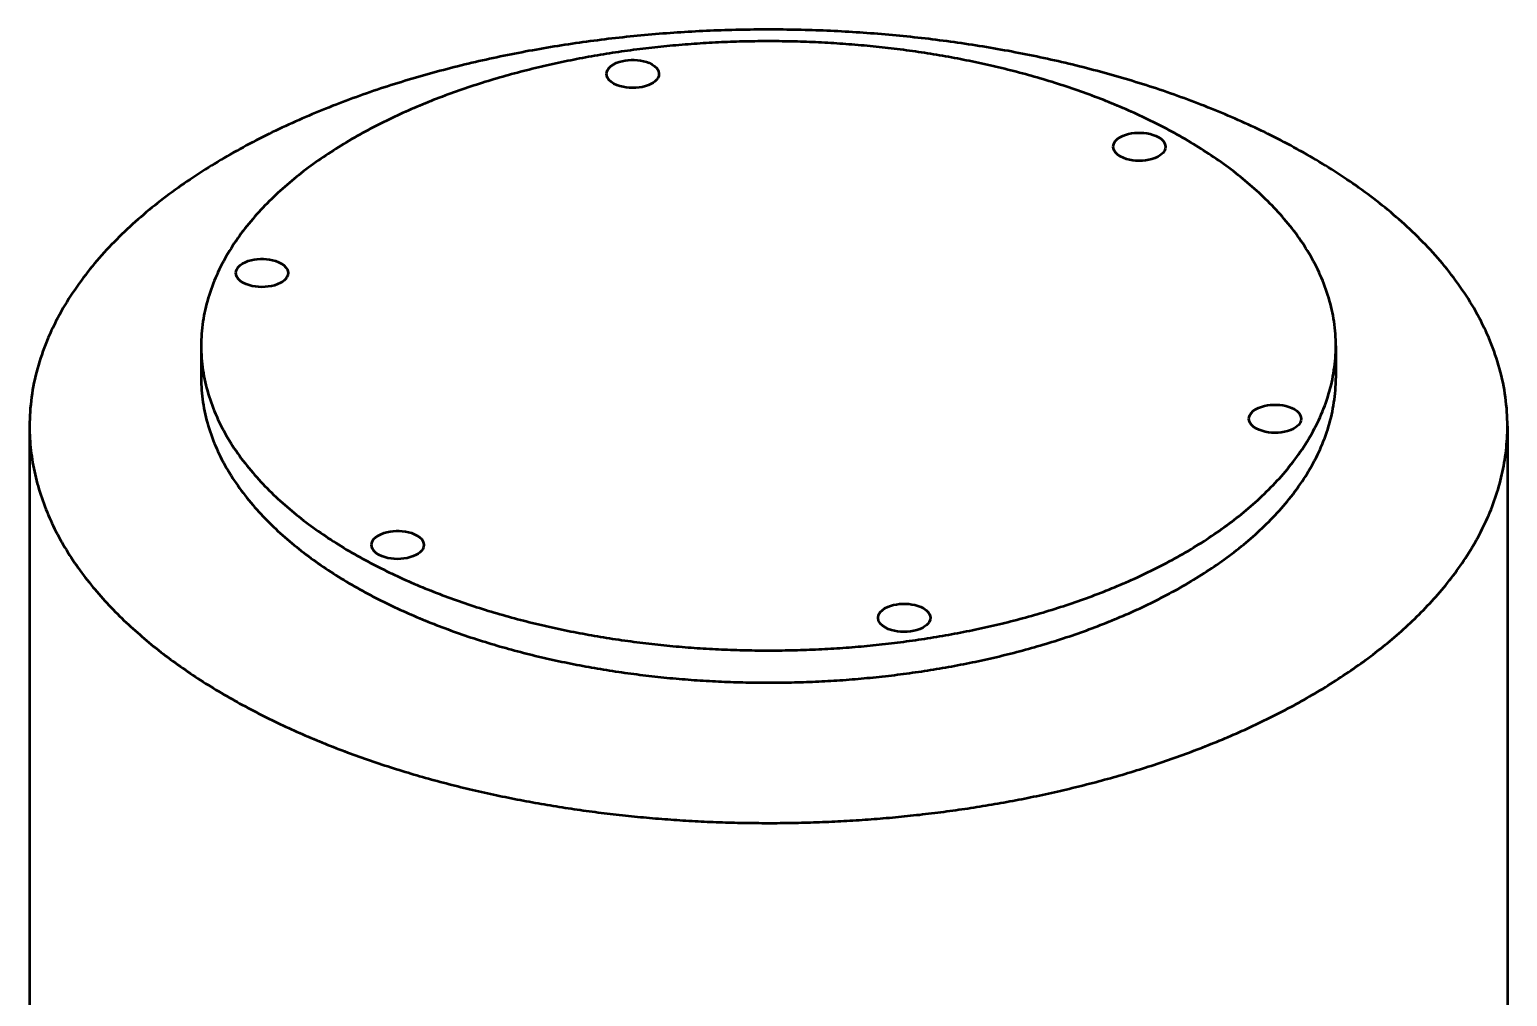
# Model space of a CAD drawing. Header units: millimetres. Extents: x 0 to 841, y 0 to 594.
# Drawn here: x 717.8 to 776.2, y 251.9 to 290.1 of the extents above; entities that cross this region are included whole.
import ezdxf

# ---------------------------------------------------------------- set-up
doc = ezdxf.new("R2010")
doc.units = ezdxf.units.MM
doc.layers.add('VIS', color=7, linetype='CONTINUOUS', lineweight=50)

msp = doc.modelspace()

# ---------------------------------------------------------------- linework, layer by layer
at = {"layer": 'VIS'}
for points in [[(776.192, 274.424), (776.191, 274.568), (776.187, 274.712), (776.181, 274.856), (776.173, 275), (776.162, 275.144), (776.148, 275.287), (776.132, 275.43), (776.114, 275.573), (776.093, 275.716), (776.07, 275.858), (776.044, 276), (776.017, 276.142), (775.986, 276.283), (775.954, 276.423), (775.919, 276.563), (775.882, 276.702), (775.843, 276.841), (775.802, 276.979), (775.758, 277.117), (775.713, 277.253), (775.665, 277.389), (775.615, 277.525), (775.564, 277.659), (775.51, 277.793), (775.454, 277.926), (775.397, 278.058), (775.337, 278.19), (775.276, 278.32), (775.213, 278.45), (775.148, 278.579), (775.081, 278.706), (775.013, 278.833), (774.943, 278.959), (774.872, 279.085), (774.799, 279.209), (774.724, 279.332), (774.648, 279.455), (774.57, 279.576), (774.491, 279.696), (774.41, 279.816), (774.328, 279.935), (774.245, 280.052), (774.16, 280.169), (774.074, 280.285), (773.987, 280.4), (773.899, 280.513), (773.809, 280.626), (773.718, 280.738), (773.626, 280.849), (773.533, 280.959), (773.439, 281.068), (773.344, 281.177), (773.247, 281.284), (773.15, 281.39), (773.052, 281.496), (772.952, 281.6), (772.852, 281.704), (772.751, 281.806), (772.649, 281.908), (772.546, 282.009), (772.442, 282.109), (772.337, 282.208), (772.232, 282.306), (772.125, 282.404), (772.018, 282.5), (771.91, 282.596), (771.801, 282.69), (771.692, 282.784), (771.582, 282.877), (771.471, 282.97), (771.36, 283.061), (771.247, 283.151), (771.134, 283.241), (771.021, 283.33), (770.907, 283.418), (770.792, 283.505), (770.677, 283.592), (770.561, 283.678), (770.444, 283.762), (770.327, 283.847), (770.21, 283.93), (770.091, 284.013), (769.973, 284.094), (769.854, 284.175), (769.734, 284.256), (769.614, 284.335), (769.493, 284.414), (769.372, 284.492), (769.25, 284.57), (769.128, 284.646), (769.006, 284.722), (768.883, 284.798), (768.759, 284.872), (768.635, 284.946), (768.511, 285.019), (768.386, 285.092), (768.261, 285.163), (768.136, 285.235), (768.01, 285.305), (767.884, 285.375), (767.758, 285.444), (767.631, 285.512), (767.503, 285.58), (767.376, 285.647), (767.248, 285.714), (767.12, 285.78), (766.991, 285.845), (766.862, 285.91), (766.733, 285.974), (766.604, 286.037), (766.474, 286.1), (766.344, 286.162), (766.213, 286.224), (766.083, 286.284), (765.952, 286.345), (765.821, 286.405), (765.689, 286.464), (765.558, 286.522), (765.426, 286.58), (765.293, 286.638), (765.161, 286.695), (765.028, 286.751), (764.895, 286.807), (764.762, 286.862), (764.628, 286.916), (764.495, 286.97), (764.361, 287.024), (764.227, 287.077), (764.093, 287.129), (763.958, 287.181), (763.823, 287.232), (763.688, 287.283), (763.553, 287.333), (763.418, 287.383), (763.282, 287.432), (763.147, 287.481), (763.011, 287.529), (762.875, 287.577), (762.738, 287.624), (762.602, 287.671), (762.465, 287.717), (762.329, 287.762), (762.192, 287.807), (762.055, 287.852), (761.917, 287.896), (761.78, 287.94), (761.642, 287.983), (761.505, 288.025), (761.367, 288.067), (761.229, 288.109), (761.091, 288.15), (760.952, 288.191), (760.814, 288.231), (760.675, 288.271), (760.537, 288.31), (760.398, 288.349), (760.259, 288.387), (760.12, 288.425), (759.98, 288.462), (759.841, 288.499), (759.701, 288.536), (759.562, 288.572), (759.422, 288.607), (759.282, 288.642), (759.142, 288.677), (759.002, 288.711), (758.862, 288.745), (758.722, 288.778), (758.581, 288.811), (758.441, 288.843), (758.3, 288.875), (758.16, 288.906), (758.019, 288.937), (757.878, 288.968), (757.737, 288.998), (757.596, 289.028), (757.455, 289.057), (757.314, 289.086), (757.172, 289.115), (757.031, 289.143), (756.889, 289.17), (756.748, 289.197), (756.606, 289.224), (756.464, 289.25), (756.322, 289.276), (756.181, 289.302), (756.039, 289.327), (755.897, 289.351), (755.754, 289.375), (755.612, 289.399), (755.47, 289.423), (755.328, 289.446), (755.185, 289.468), (755.043, 289.49), (754.9, 289.512), (754.758, 289.533), (754.615, 289.554), (754.472, 289.575), (754.33, 289.595), (754.187, 289.614), (754.044, 289.634), (753.901, 289.653), (753.758, 289.671), (753.615, 289.689), (753.472, 289.707), (753.329, 289.724), (753.186, 289.741), (753.042, 289.757), (752.899, 289.773), (752.756, 289.789), (752.612, 289.804), (752.469, 289.819), (752.326, 289.834), (752.182, 289.848), (752.039, 289.862), (751.895, 289.875), (751.751, 289.888), (751.608, 289.9), (751.464, 289.912), (751.32, 289.924), (751.177, 289.936), (751.033, 289.947), (750.889, 289.957), (750.745, 289.967), (750.602, 289.977), (750.458, 289.986), (750.314, 289.996), (750.17, 290.004), (750.026, 290.012), (749.882, 290.02), (749.738, 290.028), (749.594, 290.035), (749.45, 290.042), (749.306, 290.048), (749.162, 290.054), (749.018, 290.059), (748.874, 290.064), (748.73, 290.069), (748.586, 290.074), (748.442, 290.078), (748.297, 290.081), (748.153, 290.085), (748.009, 290.087), (747.865, 290.09), (747.721, 290.092), (747.577, 290.094), (747.432, 290.095), (747.288, 290.096), (747.144, 290.097), (747, 290.097), (746.856, 290.097), (746.712, 290.096), (746.567, 290.095), (746.423, 290.094), (746.279, 290.092), (746.135, 290.09), (745.991, 290.087), (745.847, 290.085), (745.703, 290.081), (745.558, 290.078), (745.414, 290.074), (745.27, 290.069), (745.126, 290.064), (744.982, 290.059), (744.838, 290.054), (744.694, 290.048), (744.55, 290.042), (744.406, 290.035), (744.262, 290.028), (744.118, 290.02), (743.974, 290.012), (743.83, 290.004), (743.686, 289.996), (743.542, 289.986), (743.398, 289.977), (743.255, 289.967), (743.111, 289.957), (742.967, 289.947), (742.823, 289.936), (742.68, 289.924), (742.536, 289.912), (742.392, 289.9), (742.249, 289.888), (742.105, 289.875), (741.961, 289.862), (741.818, 289.848), (741.674, 289.834), (741.531, 289.819), (741.388, 289.804), (741.244, 289.789), (741.101, 289.773), (740.958, 289.757), (740.814, 289.741), (740.671, 289.724), (740.528, 289.707), (740.385, 289.689), (740.242, 289.671), (740.099, 289.653), (739.956, 289.634), (739.813, 289.614), (739.67, 289.595), (739.528, 289.575), (739.385, 289.554), (739.242, 289.533), (739.1, 289.512), (738.957, 289.49), (738.815, 289.468), (738.672, 289.446), (738.53, 289.423), (738.388, 289.399), (738.246, 289.375), (738.103, 289.351), (737.961, 289.327), (737.819, 289.302), (737.678, 289.276), (737.536, 289.25), (737.394, 289.224), (737.252, 289.197), (737.111, 289.17), (736.969, 289.143), (736.828, 289.115), (736.686, 289.086), (736.545, 289.057), (736.404, 289.028), (736.263, 288.998), (736.122, 288.968), (735.981, 288.937), (735.84, 288.906), (735.7, 288.875), (735.559, 288.843), (735.419, 288.811), (735.278, 288.778), (735.138, 288.745), (734.998, 288.711), (734.858, 288.677), (734.718, 288.642), (734.578, 288.607), (734.438, 288.572), (734.299, 288.536), (734.159, 288.499), (734.02, 288.462), (733.88, 288.425), (733.741, 288.387), (733.602, 288.349), (733.463, 288.31), (733.325, 288.271), (733.186, 288.231), (733.048, 288.191), (732.909, 288.15), (732.771, 288.109), (732.633, 288.067), (732.495, 288.025), (732.358, 287.983), (732.22, 287.94), (732.083, 287.896), (731.945, 287.852), (731.808, 287.807), (731.671, 287.762), (731.535, 287.717), (731.398, 287.671), (731.261, 287.624), (731.125, 287.577), (730.989, 287.529), (730.853, 287.481), (730.718, 287.432), (730.582, 287.383), (730.447, 287.333), (730.312, 287.283), (730.177, 287.232), (730.042, 287.181), (729.907, 287.129), (729.773, 287.077), (729.639, 287.024), (729.505, 286.97), (729.371, 286.916), (729.238, 286.862), (729.105, 286.807), (728.972, 286.751), (728.839, 286.695), (728.707, 286.638), (728.574, 286.58), (728.442, 286.522), (728.311, 286.464), (728.179, 286.405), (728.048, 286.345), (727.917, 286.284), (727.787, 286.224), (727.656, 286.162), (727.526, 286.1), (727.396, 286.037), (727.267, 285.974), (727.138, 285.91), (727.009, 285.845), (726.88, 285.78), (726.752, 285.714), (726.624, 285.647), (726.497, 285.58), (726.369, 285.512), (726.242, 285.444), (726.116, 285.375), (725.99, 285.305), (725.864, 285.235), (725.739, 285.163), (725.614, 285.092), (725.489, 285.019), (725.365, 284.946), (725.241, 284.872), (725.117, 284.798), (724.994, 284.722), (724.872, 284.646), (724.75, 284.57), (724.628, 284.492), (724.507, 284.414), (724.386, 284.335), (724.266, 284.256), (724.146, 284.175), (724.027, 284.094), (723.909, 284.013), (723.79, 283.93), (723.673, 283.847), (723.556, 283.762), (723.439, 283.678), (723.323, 283.592), (723.208, 283.505), (723.093, 283.418), (722.979, 283.33), (722.866, 283.241), (722.753, 283.151), (722.64, 283.061), (722.529, 282.97), (722.418, 282.877), (722.308, 282.784), (722.199, 282.69), (722.09, 282.596), (721.982, 282.5), (721.875, 282.404), (721.768, 282.306), (721.663, 282.208), (721.558, 282.109), (721.454, 282.009), (721.351, 281.908), (721.249, 281.806), (721.148, 281.704), (721.048, 281.6), (720.948, 281.496), (720.85, 281.39), (720.753, 281.284), (720.656, 281.177), (720.561, 281.068), (720.467, 280.959), (720.374, 280.849), (720.282, 280.738), (720.191, 280.626), (720.101, 280.513), (720.013, 280.4), (719.926, 280.285), (719.84, 280.169), (719.755, 280.052), (719.672, 279.935), (719.59, 279.816), (719.509, 279.696), (719.43, 279.576), (719.352, 279.455), (719.276, 279.332), (719.201, 279.209), (719.128, 279.085), (719.057, 278.959), (718.987, 278.833), (718.919, 278.706), (718.852, 278.579), (718.787, 278.45), (718.724, 278.32), (718.663, 278.19), (718.603, 278.058), (718.546, 277.926), (718.49, 277.793), (718.436, 277.659), (718.385, 277.525), (718.335, 277.389), (718.287, 277.253), (718.242, 277.117), (718.198, 276.979), (718.157, 276.841), (718.118, 276.702), (718.081, 276.563), (718.046, 276.423), (718.014, 276.283), (717.983, 276.142), (717.956, 276), (717.93, 275.858), (717.907, 275.716), (717.886, 275.573), (717.868, 275.43), (717.852, 275.287), (717.838, 275.144), (717.827, 275), (717.819, 274.856), (717.813, 274.712), (717.809, 274.568), (717.808, 274.424)], [(769.412, 277.601), (769.411, 277.721), (769.408, 277.841), (769.402, 277.961), (769.394, 278.081), (769.384, 278.201), (769.372, 278.32), (769.358, 278.439), (769.341, 278.558), (769.323, 278.677), (769.302, 278.795), (769.279, 278.913), (769.254, 279.03), (769.227, 279.147), (769.197, 279.264), (769.166, 279.38), (769.133, 279.495), (769.098, 279.61), (769.061, 279.724), (769.022, 279.837), (768.981, 279.95), (768.938, 280.063), (768.894, 280.174), (768.848, 280.285), (768.8, 280.395), (768.75, 280.504), (768.699, 280.613), (768.646, 280.721), (768.592, 280.828), (768.536, 280.934), (768.478, 281.039), (768.419, 281.144), (768.359, 281.247), (768.297, 281.35), (768.234, 281.452), (768.169, 281.553), (768.103, 281.654), (768.036, 281.753), (767.967, 281.852), (767.898, 281.95), (767.827, 282.047), (767.755, 282.143), (767.682, 282.238), (767.607, 282.332), (767.532, 282.426), (767.456, 282.518), (767.378, 282.61), (767.3, 282.701), (767.221, 282.791), (767.14, 282.88), (767.059, 282.969), (766.977, 283.056), (766.894, 283.143), (766.81, 283.229), (766.726, 283.314), (766.64, 283.398), (766.554, 283.482), (766.467, 283.564), (766.379, 283.646), (766.29, 283.727), (766.201, 283.808), (766.111, 283.887), (766.021, 283.966), (765.929, 284.044), (765.837, 284.121), (765.745, 284.198), (765.652, 284.273), (765.558, 284.348), (765.464, 284.422), (765.369, 284.496), (765.273, 284.569), (765.177, 284.641), (765.081, 284.712), (764.983, 284.783), (764.886, 284.853), (764.788, 284.922), (764.689, 284.99), (764.59, 285.058), (764.491, 285.125), (764.391, 285.192), (764.29, 285.258), (764.189, 285.323), (764.088, 285.387), (763.987, 285.451), (763.885, 285.514), (763.782, 285.577), (763.679, 285.639), (763.576, 285.7), (763.472, 285.761), (763.369, 285.821), (763.264, 285.88), (763.16, 285.939), (763.055, 285.998), (762.949, 286.055), (762.844, 286.112), (762.738, 286.169), (762.632, 286.225), (762.525, 286.28), (762.418, 286.335), (762.311, 286.389), (762.204, 286.442), (762.096, 286.495), (761.988, 286.548), (761.88, 286.6), (761.771, 286.651), (761.662, 286.702), (761.553, 286.752), (761.444, 286.802), (761.335, 286.851), (761.225, 286.9), (761.115, 286.948), (761.005, 286.996), (760.894, 287.043), (760.784, 287.09), (760.673, 287.136), (760.562, 287.181), (760.451, 287.226), (760.339, 287.271), (760.228, 287.315), (760.116, 287.359), (760.004, 287.402), (759.891, 287.445), (759.779, 287.487), (759.667, 287.528), (759.554, 287.57), (759.441, 287.61), (759.328, 287.651), (759.214, 287.69), (759.101, 287.73), (758.987, 287.769), (758.874, 287.807), (758.76, 287.845), (758.646, 287.882), (758.532, 287.919), (758.417, 287.956), (758.303, 287.992), (758.188, 288.028), (758.073, 288.063), (757.959, 288.098), (757.843, 288.132), (757.728, 288.166), (757.613, 288.2), (757.498, 288.233), (757.382, 288.265), (757.267, 288.298), (757.151, 288.329), (757.035, 288.361), (756.919, 288.392), (756.803, 288.422), (756.687, 288.452), (756.57, 288.482), (756.454, 288.511), (756.337, 288.54), (756.221, 288.569), (756.104, 288.597), (755.987, 288.625), (755.87, 288.652), (755.753, 288.679), (755.636, 288.705), (755.519, 288.731), (755.402, 288.757), (755.284, 288.782), (755.167, 288.807), (755.049, 288.832), (754.932, 288.856), (754.814, 288.879), (754.696, 288.903), (754.579, 288.926), (754.461, 288.948), (754.343, 288.97), (754.225, 288.992), (754.106, 289.013), (753.988, 289.035), (753.87, 289.055), (753.752, 289.075), (753.633, 289.095), (753.515, 289.115), (753.396, 289.134), (753.278, 289.153), (753.159, 289.171), (753.04, 289.189), (752.922, 289.207), (752.803, 289.224), (752.684, 289.241), (752.565, 289.258), (752.446, 289.274), (752.327, 289.29), (752.208, 289.305), (752.089, 289.32), (751.97, 289.335), (751.851, 289.349), (751.731, 289.363), (751.612, 289.377), (751.493, 289.39), (751.374, 289.403), (751.254, 289.416), (751.135, 289.428), (751.015, 289.44), (750.896, 289.451), (750.776, 289.462), (750.657, 289.473), (750.537, 289.484), (750.417, 289.494), (750.298, 289.503), (750.178, 289.513), (750.058, 289.522), (749.939, 289.531), (749.819, 289.539), (749.699, 289.547), (749.579, 289.554), (749.46, 289.562), (749.34, 289.569), (749.22, 289.575), (749.1, 289.581), (748.98, 289.587), (748.86, 289.593), (748.74, 289.598), (748.62, 289.603), (748.5, 289.607), (748.38, 289.612), (748.26, 289.615), (748.14, 289.619), (748.02, 289.622), (747.9, 289.625), (747.78, 289.627), (747.66, 289.629), (747.54, 289.631), (747.42, 289.632), (747.3, 289.633), (747.18, 289.634), (747.06, 289.634), (746.94, 289.634), (746.82, 289.634), (746.7, 289.633), (746.58, 289.632), (746.46, 289.631), (746.34, 289.629), (746.22, 289.627), (746.1, 289.625), (745.98, 289.622), (745.86, 289.619), (745.74, 289.615), (745.62, 289.612), (745.5, 289.607), (745.38, 289.603), (745.26, 289.598), (745.14, 289.593), (745.02, 289.587), (744.9, 289.581), (744.78, 289.575), (744.66, 289.569), (744.54, 289.562), (744.421, 289.554), (744.301, 289.547), (744.181, 289.539), (744.061, 289.531), (743.942, 289.522), (743.822, 289.513), (743.702, 289.503), (743.583, 289.494), (743.463, 289.484), (743.343, 289.473), (743.224, 289.462), (743.104, 289.451), (742.985, 289.44), (742.865, 289.428), (742.746, 289.416), (742.626, 289.403), (742.507, 289.39), (742.388, 289.377), (742.269, 289.363), (742.149, 289.349), (742.03, 289.335), (741.911, 289.32), (741.792, 289.305), (741.673, 289.29), (741.554, 289.274), (741.435, 289.258), (741.316, 289.241), (741.197, 289.224), (741.078, 289.207), (740.96, 289.189), (740.841, 289.171), (740.722, 289.153), (740.604, 289.134), (740.485, 289.115), (740.367, 289.095), (740.248, 289.075), (740.13, 289.055), (740.012, 289.035), (739.894, 289.013), (739.775, 288.992), (739.657, 288.97), (739.539, 288.948), (739.421, 288.926), (739.304, 288.903), (739.186, 288.879), (739.068, 288.856), (738.951, 288.832), (738.833, 288.807), (738.716, 288.782), (738.598, 288.757), (738.481, 288.731), (738.364, 288.705), (738.247, 288.679), (738.13, 288.652), (738.013, 288.625), (737.896, 288.597), (737.779, 288.569), (737.663, 288.54), (737.546, 288.511), (737.43, 288.482), (737.313, 288.452), (737.197, 288.422), (737.081, 288.392), (736.965, 288.361), (736.849, 288.329), (736.733, 288.298), (736.618, 288.265), (736.502, 288.233), (736.387, 288.2), (736.272, 288.166), (736.157, 288.132), (736.041, 288.098), (735.927, 288.063), (735.812, 288.028), (735.697, 287.992), (735.583, 287.956), (735.468, 287.919), (735.354, 287.882), (735.24, 287.845), (735.126, 287.807), (735.013, 287.769), (734.899, 287.73), (734.786, 287.69), (734.672, 287.651), (734.559, 287.61), (734.446, 287.57), (734.333, 287.528), (734.221, 287.487), (734.109, 287.445), (733.996, 287.402), (733.884, 287.359), (733.772, 287.315), (733.661, 287.271), (733.549, 287.226), (733.438, 287.181), (733.327, 287.136), (733.216, 287.09), (733.106, 287.043), (732.995, 286.996), (732.885, 286.948), (732.775, 286.9), (732.665, 286.851), (732.556, 286.802), (732.447, 286.752), (732.338, 286.702), (732.229, 286.651), (732.12, 286.6), (732.012, 286.548), (731.904, 286.495), (731.796, 286.442), (731.689, 286.389), (731.582, 286.335), (731.475, 286.28), (731.368, 286.225), (731.262, 286.169), (731.156, 286.112), (731.051, 286.055), (730.945, 285.998), (730.84, 285.939), (730.736, 285.88), (730.631, 285.821), (730.528, 285.761), (730.424, 285.7), (730.321, 285.639), (730.218, 285.577), (730.115, 285.514), (730.013, 285.451), (729.912, 285.387), (729.811, 285.323), (729.71, 285.258), (729.609, 285.192), (729.509, 285.125), (729.41, 285.058), (729.311, 284.99), (729.212, 284.922), (729.114, 284.853), (729.017, 284.783), (728.919, 284.712), (728.823, 284.641), (728.727, 284.569), (728.631, 284.496), (728.536, 284.422), (728.442, 284.348), (728.348, 284.273), (728.255, 284.198), (728.163, 284.121), (728.071, 284.044), (727.979, 283.966), (727.889, 283.887), (727.799, 283.808), (727.71, 283.727), (727.621, 283.646), (727.533, 283.564), (727.446, 283.482), (727.36, 283.398), (727.274, 283.314), (727.19, 283.229), (727.106, 283.143), (727.023, 283.056), (726.941, 282.969), (726.86, 282.88), (726.779, 282.791), (726.7, 282.701), (726.622, 282.61), (726.544, 282.518), (726.468, 282.426), (726.393, 282.332), (726.318, 282.238), (726.245, 282.143), (726.173, 282.047), (726.102, 281.95), (726.033, 281.852), (725.964, 281.753), (725.897, 281.654), (725.831, 281.553), (725.766, 281.452), (725.703, 281.35), (725.641, 281.247), (725.581, 281.144), (725.522, 281.039), (725.464, 280.934), (725.408, 280.828), (725.354, 280.721), (725.301, 280.613), (725.25, 280.504), (725.2, 280.395), (725.152, 280.285), (725.106, 280.174), (725.062, 280.063), (725.019, 279.95), (724.978, 279.837), (724.939, 279.724), (724.902, 279.61), (724.867, 279.495), (724.834, 279.38), (724.803, 279.264), (724.773, 279.147), (724.746, 279.03), (724.721, 278.913), (724.698, 278.795), (724.677, 278.677), (724.659, 278.558), (724.642, 278.439), (724.628, 278.32), (724.616, 278.201), (724.606, 278.081), (724.598, 277.961), (724.592, 277.841), (724.589, 277.721), (724.588, 277.601)], [(740.602, 288.345), (740.626, 288.464), (740.689, 288.568), (740.775, 288.653), (740.876, 288.722), (740.984, 288.777), (741.098, 288.82), (741.215, 288.853), (741.335, 288.877), (741.456, 288.893), (741.577, 288.901), (741.699, 288.901), (741.82, 288.893), (741.941, 288.877), (742.061, 288.853), (742.178, 288.82), (742.292, 288.777), (742.4, 288.722), (742.501, 288.653), (742.587, 288.568), (742.65, 288.464), (742.674, 288.345)], [(742.37, 287.952), (742.255, 287.899), (742.135, 287.857), (742.011, 287.827), (741.886, 287.805), (741.759, 287.793), (741.632, 287.789), (741.505, 287.794), (741.378, 287.807), (741.253, 287.829), (741.13, 287.861), (741.01, 287.903), (740.895, 287.958), (740.788, 288.027), (740.696, 288.114), (740.628, 288.222), (740.602, 288.345)], [(742.674, 288.345), (742.661, 288.26), (742.627, 288.18), (742.576, 288.11), (742.514, 288.049), (742.445, 287.997), (742.37, 287.952)], [(760.613, 285.467), (760.637, 285.585), (760.7, 285.689), (760.787, 285.774), (760.887, 285.843), (760.996, 285.898), (761.11, 285.941), (761.227, 285.974), (761.346, 285.998), (761.467, 286.014), (761.588, 286.022), (761.71, 286.022), (761.832, 286.014), (761.952, 285.998), (762.072, 285.974), (762.189, 285.941), (762.303, 285.898), (762.412, 285.843), (762.512, 285.774), (762.599, 285.689), (762.661, 285.585), (762.685, 285.467)], [(762.382, 285.073), (762.266, 285.02), (762.146, 284.978), (762.022, 284.948), (761.897, 284.926), (761.77, 284.914), (761.643, 284.91), (761.516, 284.915), (761.389, 284.928), (761.264, 284.95), (761.141, 284.982), (761.021, 285.024), (760.906, 285.079), (760.8, 285.148), (760.707, 285.236), (760.639, 285.343), (760.613, 285.467)], [(762.685, 285.467), (762.673, 285.381), (762.638, 285.301), (762.588, 285.231), (762.526, 285.17), (762.456, 285.118), (762.382, 285.073)], [(725.953, 280.48), (725.977, 280.599), (726.039, 280.703), (726.126, 280.788), (726.226, 280.857), (726.335, 280.912), (726.449, 280.955), (726.566, 280.988), (726.686, 281.012), (726.806, 281.028), (726.928, 281.035), (727.05, 281.035), (727.171, 281.028), (727.292, 281.012), (727.411, 280.988), (727.528, 280.955), (727.642, 280.912), (727.751, 280.857), (727.851, 280.788), (727.938, 280.703), (728.001, 280.599), (728.025, 280.48)], [(727.721, 280.087), (727.606, 280.033), (727.485, 279.992), (727.362, 279.961), (727.236, 279.94), (727.11, 279.928), (726.983, 279.924), (726.855, 279.929), (726.729, 279.942), (726.604, 279.964), (726.48, 279.996), (726.36, 280.038), (726.246, 280.093), (726.139, 280.162), (726.046, 280.249), (725.979, 280.356), (725.953, 280.48)], [(728.025, 280.48), (728.012, 280.395), (727.978, 280.315), (727.927, 280.245), (727.865, 280.184), (727.796, 280.132), (727.721, 280.087)], [(724.588, 277.601), (724.589, 277.481), (724.592, 277.361), (724.598, 277.241), (724.606, 277.122), (724.616, 277.002), (724.628, 276.883), (724.642, 276.763), (724.659, 276.644), (724.677, 276.526), (724.698, 276.408), (724.721, 276.29), (724.746, 276.172), (724.773, 276.055), (724.803, 275.939), (724.834, 275.823), (724.867, 275.708), (724.902, 275.593), (724.939, 275.479), (724.978, 275.365), (725.019, 275.252), (725.062, 275.14), (725.106, 275.028), (725.152, 274.918), (725.2, 274.807), (725.25, 274.698), (725.301, 274.59), (725.354, 274.482), (725.408, 274.375), (725.465, 274.269), (725.522, 274.163), (725.581, 274.059), (725.642, 273.955), (725.703, 273.852), (725.767, 273.75), (725.831, 273.649), (725.897, 273.549), (725.964, 273.449), (726.033, 273.35), (726.103, 273.253), (726.173, 273.156), (726.245, 273.06), (726.319, 272.964), (726.393, 272.87), (726.468, 272.777), (726.545, 272.684), (726.622, 272.592), (726.7, 272.501), (726.78, 272.411), (726.86, 272.322), (726.941, 272.234), (727.023, 272.146), (727.106, 272.059), (727.19, 271.973), (727.275, 271.888), (727.36, 271.804), (727.447, 271.72), (727.534, 271.638), (727.622, 271.556), (727.71, 271.475), (727.799, 271.395), (727.889, 271.315), (727.98, 271.236), (728.071, 271.158), (728.163, 271.081), (728.256, 271.005), (728.349, 270.929), (728.443, 270.854), (728.537, 270.78), (728.632, 270.706), (728.728, 270.634), (728.824, 270.562), (728.92, 270.49), (729.017, 270.42), (729.115, 270.35), (729.213, 270.28), (729.312, 270.212), (729.411, 270.144), (729.51, 270.077), (729.61, 270.01), (729.711, 269.945), (729.811, 269.879), (729.913, 269.815), (730.014, 269.751), (730.116, 269.688), (730.219, 269.625), (730.322, 269.563), (730.425, 269.502), (730.529, 269.441), (730.632, 269.381), (730.737, 269.322), (730.841, 269.263), (730.946, 269.205), (731.052, 269.147), (731.157, 269.09), (731.263, 269.033), (731.37, 268.978), (731.476, 268.922), (731.583, 268.868), (731.69, 268.813), (731.798, 268.76), (731.905, 268.707), (732.013, 268.654), (732.121, 268.602), (732.23, 268.551), (732.339, 268.5), (732.448, 268.45), (732.557, 268.4), (732.667, 268.351), (732.776, 268.302), (732.886, 268.254), (732.996, 268.206), (733.107, 268.159), (733.218, 268.113), (733.328, 268.066), (733.439, 268.021), (733.551, 267.976), (733.662, 267.931), (733.774, 267.887), (733.886, 267.843), (733.998, 267.8), (734.11, 267.758), (734.222, 267.715), (734.335, 267.674), (734.448, 267.633), (734.561, 267.592), (734.674, 267.552), (734.787, 267.512), (734.901, 267.473), (735.014, 267.434), (735.128, 267.395), (735.242, 267.357), (735.356, 267.32), (735.47, 267.283), (735.584, 267.246), (735.699, 267.21), (735.814, 267.174), (735.928, 267.139), (736.043, 267.104), (736.158, 267.07), (736.273, 267.036), (736.389, 267.003), (736.504, 266.969), (736.62, 266.937), (736.735, 266.905), (736.851, 266.873), (736.967, 266.841), (737.083, 266.81), (737.199, 266.78), (737.315, 266.75), (737.432, 266.72), (737.548, 266.691), (737.665, 266.662), (737.781, 266.633), (737.898, 266.605), (738.015, 266.578), (738.132, 266.55), (738.249, 266.524), (738.366, 266.497), (738.483, 266.471), (738.6, 266.445), (738.718, 266.42), (738.835, 266.395), (738.953, 266.371), (739.07, 266.347), (739.188, 266.323), (739.306, 266.3), (739.424, 266.277), (739.542, 266.254), (739.66, 266.232), (739.778, 266.21), (739.896, 266.189), (740.014, 266.168), (740.132, 266.147), (740.251, 266.127), (740.369, 266.107), (740.487, 266.088), (740.606, 266.068), (740.725, 266.05), (740.843, 266.031), (740.962, 266.013), (741.081, 265.996), (741.199, 265.978), (741.318, 265.961), (741.437, 265.945), (741.556, 265.929), (741.675, 265.913), (741.794, 265.897), (741.913, 265.882), (742.033, 265.868), (742.152, 265.853), (742.271, 265.839), (742.39, 265.826), (742.51, 265.812), (742.629, 265.799), (742.748, 265.787), (742.868, 265.775), (742.987, 265.763), (743.107, 265.751), (743.226, 265.74), (743.346, 265.729), (743.465, 265.719), (743.585, 265.709), (743.705, 265.699), (743.824, 265.69), (743.944, 265.681), (744.064, 265.672), (744.184, 265.664), (744.303, 265.656), (744.423, 265.648), (744.543, 265.641), (744.663, 265.634), (744.783, 265.627), (744.903, 265.621), (745.023, 265.615), (745.143, 265.61), (745.263, 265.605), (745.383, 265.6), (745.503, 265.595), (745.623, 265.591), (745.743, 265.587), (745.863, 265.584), (745.983, 265.581), (746.103, 265.578), (746.223, 265.576), (746.343, 265.574), (746.463, 265.572), (746.583, 265.57), (746.703, 265.569), (746.823, 265.569), (746.943, 265.568), (747.063, 265.568), (747.183, 265.569), (747.303, 265.569), (747.423, 265.57), (747.543, 265.572), (747.663, 265.574), (747.783, 265.576), (747.903, 265.578), (748.023, 265.581), (748.143, 265.584), (748.263, 265.587), (748.383, 265.591), (748.503, 265.595), (748.623, 265.6), (748.743, 265.605), (748.863, 265.61), (748.983, 265.616), (749.103, 265.621), (749.223, 265.628), (749.343, 265.634), (749.463, 265.641), (749.583, 265.649), (749.702, 265.656), (749.822, 265.664), (749.942, 265.672), (750.062, 265.681), (750.181, 265.69), (750.301, 265.7), (750.421, 265.709), (750.54, 265.719), (750.66, 265.73), (750.78, 265.741), (750.899, 265.752), (751.019, 265.763), (751.138, 265.775), (751.258, 265.787), (751.377, 265.8), (751.496, 265.813), (751.616, 265.826), (751.735, 265.84), (751.854, 265.854), (751.973, 265.868), (752.092, 265.883), (752.212, 265.898), (752.331, 265.914), (752.45, 265.929), (752.569, 265.946), (752.688, 265.962), (752.806, 265.979), (752.925, 265.996), (753.044, 266.014), (753.163, 266.032), (753.281, 266.051), (753.4, 266.069), (753.518, 266.089), (753.637, 266.108), (753.755, 266.128), (753.874, 266.148), (753.992, 266.169), (754.11, 266.19), (754.228, 266.211), (754.346, 266.233), (754.464, 266.255), (754.582, 266.278), (754.7, 266.301), (754.818, 266.324), (754.936, 266.348), (755.053, 266.372), (755.171, 266.396), (755.288, 266.421), (755.405, 266.447), (755.523, 266.472), (755.64, 266.498), (755.757, 266.525), (755.874, 266.552), (755.991, 266.579), (756.108, 266.607), (756.225, 266.635), (756.341, 266.663), (756.458, 266.692), (756.574, 266.722), (756.69, 266.751), (756.807, 266.781), (756.923, 266.812), (757.039, 266.843), (757.155, 266.874), (757.27, 266.906), (757.386, 266.938), (757.502, 266.971), (757.617, 267.004), (757.732, 267.038), (757.847, 267.072), (757.962, 267.106), (758.077, 267.141), (758.192, 267.176), (758.307, 267.212), (758.421, 267.248), (758.536, 267.285), (758.65, 267.322), (758.764, 267.359), (758.878, 267.397), (758.991, 267.436), (759.105, 267.474), (759.218, 267.514), (759.332, 267.554), (759.445, 267.594), (759.558, 267.635), (759.671, 267.676), (759.783, 267.718), (759.896, 267.76), (760.008, 267.802), (760.12, 267.846), (760.232, 267.889), (760.343, 267.933), (760.455, 267.978), (760.566, 268.023), (760.677, 268.069), (760.788, 268.115), (760.899, 268.161), (761.009, 268.209), (761.119, 268.256), (761.229, 268.305), (761.339, 268.353), (761.448, 268.403), (761.558, 268.452), (761.667, 268.503), (761.775, 268.553), (761.884, 268.605), (761.992, 268.657), (762.1, 268.709), (762.208, 268.762), (762.315, 268.816), (762.422, 268.87), (762.529, 268.925), (762.636, 268.98), (762.742, 269.036), (762.848, 269.093)], [(724.588, 277.601), (724.588, 276.33)], [(762.848, 269.093), (762.955, 269.15), (763.061, 269.209), (763.167, 269.268), (763.273, 269.327), (763.378, 269.387), (763.483, 269.448), (763.588, 269.509), (763.692, 269.571), (763.796, 269.634), (763.899, 269.697), (764.002, 269.761), (764.105, 269.826), (764.207, 269.891), (764.309, 269.957), (764.41, 270.024), (764.511, 270.091), (764.611, 270.159), (764.711, 270.228), (764.811, 270.297), (764.91, 270.367), (765.008, 270.438), (765.106, 270.51), (765.204, 270.582), (765.301, 270.655), (765.397, 270.729), (765.493, 270.803), (765.588, 270.878), (765.682, 270.954), (765.776, 271.031), (765.87, 271.109), (765.962, 271.187), (766.054, 271.266), (766.145, 271.346), (766.236, 271.426), (766.326, 271.508), (766.415, 271.59), (766.503, 271.673), (766.591, 271.757), (766.678, 271.842), (766.764, 271.927), (766.849, 272.013), (766.933, 272.101), (767.017, 272.189), (767.099, 272.278), (767.181, 272.367), (767.262, 272.458), (767.341, 272.549), (767.42, 272.642), (767.498, 272.735), (767.574, 272.829), (767.65, 272.924), (767.724, 273.02), (767.797, 273.116), (767.869, 273.214), (767.94, 273.312), (768.01, 273.412), (768.078, 273.512), (768.145, 273.613), (768.211, 273.715), (768.275, 273.818), (768.338, 273.921), (768.4, 274.026), (768.46, 274.131), (768.519, 274.237), (768.576, 274.344), (768.631, 274.452), (768.685, 274.561), (768.737, 274.67), (768.788, 274.781), (768.837, 274.892), (768.884, 275.003), (768.929, 275.116), (768.972, 275.229), (769.014, 275.343), (769.054, 275.458), (769.092, 275.573), (769.127, 275.689), (769.161, 275.805), (769.193, 275.922), (769.223, 276.04), (769.25, 276.158), (769.276, 276.277), (769.299, 276.396), (769.321, 276.515), (769.34, 276.635), (769.357, 276.755), (769.371, 276.875), (769.384, 276.996), (769.394, 277.117), (769.402, 277.238), (769.408, 277.359), (769.411, 277.48), (769.412, 277.601)], [(769.412, 277.601), (769.412, 276.33)], [(724.588, 276.33), (724.589, 276.21), (724.592, 276.09), (724.598, 275.97), (724.606, 275.85), (724.616, 275.731), (724.628, 275.611), (724.642, 275.492), (724.659, 275.373), (724.677, 275.255), (724.698, 275.136), (724.721, 275.019), (724.746, 274.901), (724.773, 274.784), (724.803, 274.668), (724.834, 274.552), (724.867, 274.436), (724.902, 274.322), (724.939, 274.207), (724.978, 274.094), (725.019, 273.981), (725.062, 273.869), (725.106, 273.757), (725.152, 273.646), (725.2, 273.536), (725.25, 273.427), (725.301, 273.318), (725.354, 273.211), (725.408, 273.104), (725.465, 272.998), (725.522, 272.892), (725.581, 272.788), (725.642, 272.684), (725.703, 272.581), (725.767, 272.479), (725.831, 272.378), (725.897, 272.277), (725.964, 272.178), (726.033, 272.079), (726.103, 271.982), (726.173, 271.885), (726.245, 271.789), (726.319, 271.693), (726.393, 271.599), (726.468, 271.506), (726.545, 271.413), (726.622, 271.321), (726.7, 271.23), (726.78, 271.14), (726.86, 271.051), (726.941, 270.962), (727.023, 270.875), (727.106, 270.788), (727.19, 270.702), (727.275, 270.617), (727.36, 270.533), (727.447, 270.449), (727.534, 270.367), (727.622, 270.285), (727.71, 270.204), (727.799, 270.123), (727.889, 270.044), (727.98, 269.965), (728.071, 269.887), (728.163, 269.81), (728.256, 269.734), (728.349, 269.658), (728.443, 269.583), (728.537, 269.509), (728.632, 269.435), (728.728, 269.362), (728.824, 269.29), (728.92, 269.219), (729.017, 269.148), (729.115, 269.079), (729.213, 269.009), (729.312, 268.941), (729.411, 268.873), (729.51, 268.806), (729.61, 268.739), (729.711, 268.673), (729.811, 268.608), (729.913, 268.544), (730.014, 268.48), (730.116, 268.417), (730.219, 268.354), (730.322, 268.292), (730.425, 268.231), (730.529, 268.17), (730.632, 268.11), (730.737, 268.051), (730.841, 267.992), (730.946, 267.934), (731.052, 267.876), (731.157, 267.819), (731.263, 267.762), (731.37, 267.706), (731.476, 267.651), (731.583, 267.596), (731.69, 267.542), (731.798, 267.489), (731.905, 267.436), (732.013, 267.383), (732.121, 267.331), (732.23, 267.28), (732.339, 267.229), (732.448, 267.179), (732.557, 267.129), (732.667, 267.08), (732.776, 267.031), (732.886, 266.983), (732.996, 266.935), (733.107, 266.888), (733.218, 266.841), (733.328, 266.795), (733.439, 266.75), (733.551, 266.705), (733.662, 266.66), (733.774, 266.616), (733.886, 266.572), (733.998, 266.529), (734.11, 266.487), (734.222, 266.444), (734.335, 266.403), (734.448, 266.361), (734.561, 266.321), (734.674, 266.281), (734.787, 266.241), (734.901, 266.201), (735.014, 266.163), (735.128, 266.124), (735.242, 266.086), (735.356, 266.049), (735.47, 266.012), (735.584, 265.975), (735.699, 265.939), (735.814, 265.903), (735.928, 265.868), (736.043, 265.833), (736.158, 265.799), (736.273, 265.765), (736.389, 265.731), (736.504, 265.698), (736.62, 265.666), (736.735, 265.633), (736.851, 265.602), (736.967, 265.57), (737.083, 265.539), (737.199, 265.509), (737.315, 265.479), (737.432, 265.449), (737.548, 265.42), (737.665, 265.391), (737.781, 265.362), (737.898, 265.334), (738.015, 265.307), (738.132, 265.279), (738.249, 265.252), (738.366, 265.226), (738.483, 265.2), (738.6, 265.174), (738.718, 265.149), (738.835, 265.124), (738.953, 265.1), (739.07, 265.076), (739.188, 265.052), (739.306, 265.029), (739.424, 265.006), (739.542, 264.983), (739.66, 264.961), (739.778, 264.939), (739.896, 264.918), (740.014, 264.897), (740.132, 264.876), (740.251, 264.856), (740.369, 264.836), (740.487, 264.816), (740.606, 264.797), (740.725, 264.779), (740.843, 264.76), (740.962, 264.742), (741.081, 264.724), (741.199, 264.707), (741.318, 264.69), (741.437, 264.674), (741.556, 264.658), (741.675, 264.642), (741.794, 264.626), (741.913, 264.611), (742.033, 264.597), (742.152, 264.582), (742.271, 264.568), (742.39, 264.554), (742.51, 264.541), (742.629, 264.528), (742.748, 264.516), (742.868, 264.504), (742.987, 264.492), (743.107, 264.48), (743.226, 264.469), (743.346, 264.458), (743.465, 264.448), (743.585, 264.438), (743.705, 264.428), (743.824, 264.419), (743.944, 264.41), (744.064, 264.401), (744.184, 264.393), (744.303, 264.385), (744.423, 264.377), (744.543, 264.37), (744.663, 264.363), (744.783, 264.356), (744.903, 264.35), (745.023, 264.344), (745.143, 264.339), (745.263, 264.333), (745.383, 264.329), (745.503, 264.324), (745.623, 264.32), (745.743, 264.316), (745.863, 264.313), (745.983, 264.31), (746.103, 264.307), (746.223, 264.304), (746.343, 264.302), (746.463, 264.301), (746.583, 264.299), (746.703, 264.298), (746.823, 264.298), (746.943, 264.297), (747.063, 264.297), (747.183, 264.298), (747.303, 264.298), (747.423, 264.299), (747.543, 264.301), (747.663, 264.302), (747.783, 264.305), (747.903, 264.307), (748.023, 264.31), (748.143, 264.313), (748.263, 264.316), (748.383, 264.32), (748.503, 264.324), (748.623, 264.329), (748.743, 264.334), (748.863, 264.339), (748.983, 264.344), (749.103, 264.35), (749.223, 264.357), (749.343, 264.363), (749.463, 264.37), (749.583, 264.377), (749.702, 264.385), (749.822, 264.393), (749.942, 264.401), (750.062, 264.41), (750.181, 264.419), (750.301, 264.428), (750.421, 264.438), (750.54, 264.448), (750.66, 264.459), (750.78, 264.47), (750.899, 264.481), (751.019, 264.492), (751.138, 264.504), (751.258, 264.516), (751.377, 264.529), (751.496, 264.542), (751.616, 264.555), (751.735, 264.569), (751.854, 264.583), (751.973, 264.597), (752.092, 264.612), (752.212, 264.627), (752.331, 264.643), (752.45, 264.658), (752.569, 264.675), (752.688, 264.691), (752.806, 264.708), (752.925, 264.725), (753.044, 264.743), (753.163, 264.761), (753.281, 264.779), (753.4, 264.798), (753.518, 264.817), (753.637, 264.837), (753.755, 264.857), (753.874, 264.877), (753.992, 264.898), (754.11, 264.919), (754.228, 264.94), (754.346, 264.962), (754.464, 264.984), (754.582, 265.007), (754.7, 265.03), (754.818, 265.053), (754.936, 265.077), (755.053, 265.101), (755.171, 265.125), (755.288, 265.15), (755.405, 265.176), (755.523, 265.201), (755.64, 265.227), (755.757, 265.254), (755.874, 265.281), (755.991, 265.308), (756.108, 265.336), (756.225, 265.364), (756.341, 265.392), (756.458, 265.421), (756.574, 265.45), (756.69, 265.48), (756.807, 265.51), (756.923, 265.541), (757.039, 265.572), (757.155, 265.603), (757.27, 265.635), (757.386, 265.667), (757.502, 265.7), (757.617, 265.733), (757.732, 265.767), (757.847, 265.801), (757.962, 265.835), (758.077, 265.87), (758.192, 265.905), (758.307, 265.941), (758.421, 265.977), (758.536, 266.013), (758.65, 266.051), (758.764, 266.088), (758.878, 266.126), (758.991, 266.164), (759.105, 266.203), (759.218, 266.243), (759.332, 266.282), (759.445, 266.323), (759.558, 266.363), (759.671, 266.405), (759.783, 266.446), (759.896, 266.489), (760.008, 266.531), (760.12, 266.574), (760.232, 266.618), (760.343, 266.662), (760.455, 266.707), (760.566, 266.752), (760.677, 266.798), (760.788, 266.844), (760.899, 266.89), (761.009, 266.938), (761.119, 266.985), (761.229, 267.033), (761.339, 267.082), (761.448, 267.131), (761.558, 267.181), (761.667, 267.231), (761.775, 267.282), (761.884, 267.334), (761.992, 267.386), (762.1, 267.438), (762.208, 267.491), (762.315, 267.545), (762.422, 267.599), (762.529, 267.654), (762.636, 267.709), (762.742, 267.765), (762.848, 267.822)], [(762.848, 267.822), (762.955, 267.879), (763.061, 267.938), (763.167, 267.996), (763.273, 268.056), (763.378, 268.116), (763.483, 268.177), (763.588, 268.238), (763.692, 268.3), (763.796, 268.363), (763.899, 268.426), (764.002, 268.49), (764.105, 268.555), (764.207, 268.62), (764.309, 268.686), (764.41, 268.753), (764.511, 268.82), (764.611, 268.888), (764.711, 268.957), (764.811, 269.026), (764.91, 269.096), (765.008, 269.167), (765.106, 269.239), (765.204, 269.311), (765.301, 269.384), (765.397, 269.457), (765.493, 269.532), (765.588, 269.607), (765.682, 269.683), (765.776, 269.76), (765.87, 269.837), (765.962, 269.916), (766.054, 269.995), (766.145, 270.075), (766.236, 270.155), (766.326, 270.237), (766.415, 270.319), (766.503, 270.402), (766.591, 270.486), (766.678, 270.57), (766.764, 270.656), (766.849, 270.742), (766.933, 270.83), (767.017, 270.918), (767.099, 271.006), (767.181, 271.096), (767.262, 271.187), (767.341, 271.278), (767.42, 271.371), (767.498, 271.464), (767.574, 271.558), (767.65, 271.653), (767.724, 271.749), (767.797, 271.845), (767.869, 271.943), (767.94, 272.041), (768.01, 272.141), (768.078, 272.241), (768.145, 272.342), (768.211, 272.444), (768.275, 272.546), (768.338, 272.65), (768.4, 272.755), (768.46, 272.86), (768.519, 272.966), (768.576, 273.073), (768.631, 273.181), (768.685, 273.29), (768.737, 273.399), (768.788, 273.509), (768.837, 273.62), (768.884, 273.732), (768.929, 273.845), (768.972, 273.958), (769.014, 274.072), (769.054, 274.187), (769.092, 274.302), (769.127, 274.418), (769.161, 274.534), (769.193, 274.651), (769.223, 274.769), (769.25, 274.887), (769.276, 275.005), (769.299, 275.124), (769.321, 275.244), (769.34, 275.364), (769.357, 275.484), (769.371, 275.604), (769.384, 275.725), (769.394, 275.846), (769.402, 275.967), (769.408, 276.088), (769.411, 276.209), (769.412, 276.33)], [(765.975, 274.723), (765.999, 274.841), (766.062, 274.945), (766.149, 275.03), (766.249, 275.099), (766.358, 275.154), (766.472, 275.197), (766.589, 275.23), (766.708, 275.254), (766.829, 275.27), (766.95, 275.278), (767.072, 275.278), (767.194, 275.27), (767.314, 275.254), (767.434, 275.23), (767.551, 275.197), (767.665, 275.154), (767.774, 275.099), (767.874, 275.03), (767.961, 274.945), (768.023, 274.841), (768.047, 274.723)], [(717.808, 274.424), (717.808, 274.303), (717.811, 274.183), (717.815, 274.063), (717.821, 273.944), (717.829, 273.824), (717.838, 273.704), (717.849, 273.584), (717.862, 273.465), (717.877, 273.346), (717.893, 273.227), (717.911, 273.108), (717.93, 272.99), (717.951, 272.871), (717.974, 272.754), (717.998, 272.636), (718.024, 272.519), (718.051, 272.402), (718.08, 272.285), (718.111, 272.169), (718.143, 272.054), (718.177, 271.938), (718.212, 271.824), (718.249, 271.709), (718.287, 271.595), (718.326, 271.482), (718.367, 271.369), (718.41, 271.257), (718.453, 271.145), (718.499, 271.034), (718.545, 270.923), (718.593, 270.813), (718.642, 270.703), (718.692, 270.594), (718.744, 270.486), (718.797, 270.378), (718.851, 270.271), (718.906, 270.164), (718.963, 270.058), (719.02, 269.953), (719.079, 269.848), (719.139, 269.744), (719.2, 269.641), (719.262, 269.538), (719.325, 269.436), (719.389, 269.334), (719.454, 269.234), (719.521, 269.133), (719.588, 269.034), (719.656, 268.935), (719.725, 268.837), (719.795, 268.739), (719.866, 268.642), (719.938, 268.546), (720.01, 268.451), (720.084, 268.356), (720.158, 268.262), (720.234, 268.168), (720.31, 268.075), (720.386, 267.983), (720.464, 267.891), (720.542, 267.8), (720.621, 267.71), (720.701, 267.62), (720.782, 267.531), (720.863, 267.443), (720.945, 267.355), (721.028, 267.268), (721.111, 267.181), (721.195, 267.095), (721.279, 267.01), (721.365, 266.926), (721.451, 266.842), (721.537, 266.758), (721.624, 266.676), (721.712, 266.594), (721.8, 266.512), (721.888, 266.431), (721.978, 266.351), (722.067, 266.271), (722.158, 266.192), (722.249, 266.113), (722.34, 266.036), (722.432, 265.958), (722.524, 265.881), (722.617, 265.805), (722.71, 265.73), (722.804, 265.655), (722.898, 265.58), (722.993, 265.506), (723.088, 265.433), (723.183, 265.36), (723.279, 265.288), (723.376, 265.216), (723.472, 265.145), (723.57, 265.075), (723.667, 265.005), (723.765, 264.935), (723.863, 264.866), (723.962, 264.798), (724.061, 264.73), (724.16, 264.662), (724.26, 264.595), (724.36, 264.529), (724.46, 264.463), (724.561, 264.398), (724.662, 264.333), (724.764, 264.269), (724.865, 264.205), (724.967, 264.142), (725.07, 264.079), (725.172, 264.016), (725.275, 263.954), (725.378, 263.893), (725.482, 263.832), (725.585, 263.772), (725.689, 263.712), (725.794, 263.652), (725.898, 263.593), (726.003, 263.535), (726.108, 263.477), (726.213, 263.419), (726.319, 263.362), (726.425, 263.305), (726.531, 263.249), (726.637, 263.193), (726.744, 263.137), (726.851, 263.083), (726.957, 263.028), (727.065, 262.974), (727.172, 262.92), (727.28, 262.867), (727.388, 262.814), (727.496, 262.762), (727.604, 262.71), (727.712, 262.659), (727.821, 262.607), (727.93, 262.557), (728.039, 262.506), (728.148, 262.457), (728.258, 262.407), (728.367, 262.358), (728.477, 262.31), (728.587, 262.261), (728.697, 262.213), (728.807, 262.166), (728.918, 262.119), (729.028, 262.072), (729.139, 262.026), (729.25, 261.98), (729.361, 261.935), (729.473, 261.89), (729.584, 261.845), (729.696, 261.801), (729.807, 261.757), (729.919, 261.713), (730.031, 261.67), (730.143, 261.627), (730.256, 261.585), (730.368, 261.543), (730.481, 261.501), (730.594, 261.46), (730.706, 261.419), (730.819, 261.378), (730.933, 261.338), (731.046, 261.298), (731.159, 261.259), (731.273, 261.219), (731.386, 261.181), (731.5, 261.142), (731.614, 261.104), (731.728, 261.066), (731.842, 261.029), (731.956, 260.992), (732.07, 260.955), (732.185, 260.919), (732.299, 260.883), (732.414, 260.847), (732.529, 260.812), (732.644, 260.777), (732.759, 260.742), (732.874, 260.708), (732.989, 260.674), (733.104, 260.64), (733.219, 260.607), (733.335, 260.574), (733.45, 260.541), (733.566, 260.508), (733.682, 260.476), (733.797, 260.445), (733.913, 260.413), (734.029, 260.382), (734.145, 260.352), (734.262, 260.321), (734.378, 260.291), (734.494, 260.261), (734.611, 260.232), (734.727, 260.203), (734.844, 260.174), (734.96, 260.145), (735.077, 260.117), (735.194, 260.089), (735.311, 260.062), (735.427, 260.034), (735.544, 260.007), (735.662, 259.981), (735.779, 259.954), (735.896, 259.928), (736.013, 259.903), (736.131, 259.877), (736.248, 259.852), (736.365, 259.827), (736.483, 259.803), (736.601, 259.779), (736.718, 259.755), (736.836, 259.731), (736.954, 259.708), (737.072, 259.685), (737.189, 259.662), (737.307, 259.639), (737.425, 259.617), (737.543, 259.595), (737.662, 259.574), (737.78, 259.553), (737.898, 259.532), (738.016, 259.511), (738.135, 259.491), (738.253, 259.47), (738.371, 259.451), (738.49, 259.431), (738.608, 259.412), (738.727, 259.393), (738.845, 259.374), (738.964, 259.356), (739.083, 259.338), (739.202, 259.32), (739.32, 259.302), (739.439, 259.285), (739.558, 259.268), (739.677, 259.251), (739.796, 259.235), (739.915, 259.219), (740.034, 259.203), (740.153, 259.188), (740.272, 259.172), (740.391, 259.157), (740.51, 259.142), (740.629, 259.128), (740.749, 259.114), (740.868, 259.1), (740.987, 259.086), (741.107, 259.073), (741.226, 259.06), (741.345, 259.047), (741.465, 259.035), (741.584, 259.022), (741.704, 259.01), (741.823, 258.999), (741.943, 258.987), (742.062, 258.976), (742.182, 258.965), (742.301, 258.955), (742.421, 258.944), (742.541, 258.934), (742.66, 258.924), (742.78, 258.915), (742.9, 258.906), (743.019, 258.897), (743.139, 258.888), (743.259, 258.88), (743.379, 258.871), (743.499, 258.863), (743.618, 258.856), (743.738, 258.848), (743.858, 258.841), (743.978, 258.834), (744.098, 258.828), (744.218, 258.822), (744.338, 258.816), (744.458, 258.81), (744.577, 258.804), (744.697, 258.799), (744.817, 258.794), (744.937, 258.789), (745.057, 258.785), (745.177, 258.781), (745.297, 258.777), (745.417, 258.773), (745.537, 258.77), (745.657, 258.767), (745.777, 258.764), (745.897, 258.761), (746.018, 258.759), (746.138, 258.757), (746.258, 258.755), (746.378, 258.754), (746.498, 258.753), (746.618, 258.752), (746.738, 258.751), (746.858, 258.75), (746.978, 258.75), (747.098, 258.75), (747.218, 258.751), (747.338, 258.751), (747.458, 258.752), (747.578, 258.753), (747.698, 258.755), (747.818, 258.756), (747.938, 258.758), (748.059, 258.761), (748.179, 258.763), (748.299, 258.766), (748.419, 258.769), (748.539, 258.772), (748.659, 258.776), (748.779, 258.779), (748.899, 258.783), (749.019, 258.788), (749.139, 258.792), (749.259, 258.797), (749.379, 258.802), (749.499, 258.808), (749.618, 258.813), (749.738, 258.819), (749.858, 258.826), (749.978, 258.832), (750.098, 258.839), (750.218, 258.846), (750.338, 258.853), (750.458, 258.861), (750.577, 258.868), (750.697, 258.876), (750.817, 258.885), (750.937, 258.893), (751.056, 258.902), (751.176, 258.911), (751.296, 258.921), (751.416, 258.931), (751.535, 258.941), (751.655, 258.951), (751.774, 258.961), (751.894, 258.972), (752.014, 258.983), (752.133, 258.994), (752.253, 259.006), (752.372, 259.018), (752.492, 259.03), (752.611, 259.043), (752.73, 259.055), (752.85, 259.068), (752.969, 259.081), (753.088, 259.095), (753.208, 259.109), (753.327, 259.123), (753.446, 259.137), (753.565, 259.152), (753.684, 259.167), (753.803, 259.182), (753.923, 259.197), (754.042, 259.213), (754.161, 259.229), (754.28, 259.245), (754.398, 259.262), (754.517, 259.279), (754.636, 259.296), (754.755, 259.313), (754.874, 259.331), (754.992, 259.349), (755.111, 259.367), (755.23, 259.386), (755.348, 259.405), (755.467, 259.424), (755.585, 259.443), (755.704, 259.463), (755.822, 259.483), (755.94, 259.503), (756.059, 259.524), (756.177, 259.545), (756.295, 259.566), (756.413, 259.587), (756.531, 259.609), (756.649, 259.631), (756.767, 259.654), (756.885, 259.676), (757.003, 259.699), (757.121, 259.722), (757.239, 259.746), (757.356, 259.77), (757.474, 259.794), (757.592, 259.818), (757.709, 259.843), (757.826, 259.868), (757.944, 259.893), (758.061, 259.919), (758.178, 259.945), (758.296, 259.971), (758.413, 259.998), (758.53, 260.025), (758.647, 260.052), (758.763, 260.079), (758.88, 260.107), (758.997, 260.135), (759.114, 260.163), (759.23, 260.192), (759.347, 260.221), (759.463, 260.25), (759.58, 260.28), (759.696, 260.31), (759.812, 260.34), (759.928, 260.371), (760.044, 260.402), (760.16, 260.433), (760.276, 260.465), (760.392, 260.497), (760.507, 260.529), (760.623, 260.562), (760.738, 260.594), (760.854, 260.628), (760.969, 260.661), (761.084, 260.695), (761.199, 260.729), (761.314, 260.764), (761.429, 260.799), (761.544, 260.834), (761.659, 260.869), (761.773, 260.905), (761.888, 260.942), (762.002, 260.978), (762.116, 261.015), (762.23, 261.052), (762.344, 261.09), (762.458, 261.128), (762.572, 261.166), (762.686, 261.205), (762.799, 261.244), (762.913, 261.283), (763.026, 261.323), (763.139, 261.363), (763.252, 261.404), (763.365, 261.445), (763.478, 261.486), (763.591, 261.527), (763.703, 261.569), (763.815, 261.612), (763.928, 261.654), (764.04, 261.697), (764.152, 261.741), (764.263, 261.785), (764.375, 261.829), (764.487, 261.873), (764.598, 261.918), (764.709, 261.964), (764.82, 262.009), (764.931, 262.055), (765.042, 262.102), (765.152, 262.149), (765.263, 262.196), (765.373, 262.244), (765.483, 262.292), (765.593, 262.34), (765.702, 262.389), (765.812, 262.438), (765.921, 262.488), (766.03, 262.538), (766.139, 262.589), (766.248, 262.64), (766.356, 262.691), (766.465, 262.743), (766.573, 262.795), (766.681, 262.848), (766.788, 262.901), (766.896, 262.954), (767.003, 263.008), (767.11, 263.062), (767.217, 263.117), (767.324, 263.173), (767.43, 263.228), (767.536, 263.284), (767.642, 263.341)], [(717.808, 274.424), (717.808, 246.776)], [(767.744, 274.329), (767.628, 274.276), (767.508, 274.235), (767.385, 274.204), (767.259, 274.183), (767.132, 274.17), (767.005, 274.166), (766.878, 274.171), (766.751, 274.184), (766.626, 274.206), (766.503, 274.238), (766.383, 274.28), (766.268, 274.335), (766.162, 274.404), (766.069, 274.492), (766.001, 274.599), (765.975, 274.723)], [(767.642, 263.341), (767.748, 263.398), (767.854, 263.456), (767.959, 263.514), (768.065, 263.572), (768.17, 263.631), (768.274, 263.691), (768.379, 263.751), (768.483, 263.811), (768.587, 263.872), (768.69, 263.934), (768.794, 263.996), (768.897, 264.058), (768.999, 264.121), (769.102, 264.184), (769.204, 264.248), (769.306, 264.313), (769.407, 264.377), (769.508, 264.443), (769.609, 264.509), (769.709, 264.575), (769.81, 264.642), (769.909, 264.709), (770.009, 264.777), (770.108, 264.846), (770.206, 264.915), (770.305, 264.984), (770.403, 265.055), (770.5, 265.125), (770.597, 265.196), (770.694, 265.268), (770.79, 265.34), (770.886, 265.413), (770.982, 265.487), (771.077, 265.561), (771.171, 265.635), (771.266, 265.71), (771.359, 265.786), (771.452, 265.862), (771.545, 265.939), (771.637, 266.016), (771.729, 266.094), (771.82, 266.173), (771.911, 266.252), (772.001, 266.332), (772.091, 266.412), (772.18, 266.493), (772.269, 266.575), (772.357, 266.657), (772.444, 266.74), (772.531, 266.824), (772.617, 266.908), (772.703, 266.992), (772.788, 267.078), (772.872, 267.164), (772.956, 267.25), (773.039, 267.338), (773.121, 267.425), (773.203, 267.514), (773.284, 267.603), (773.364, 267.693), (773.443, 267.784), (773.522, 267.875), (773.6, 267.966), (773.677, 268.059), (773.753, 268.152), (773.829, 268.246), (773.904, 268.34), (773.978, 268.435), (774.051, 268.531), (774.123, 268.627), (774.194, 268.724), (774.265, 268.822), (774.334, 268.921), (774.402, 269.02), (774.47, 269.119), (774.536, 269.22), (774.602, 269.321), (774.666, 269.423), (774.73, 269.525), (774.792, 269.628), (774.854, 269.732), (774.914, 269.836), (774.973, 269.941), (775.031, 270.046), (775.088, 270.153), (775.143, 270.259), (775.198, 270.367), (775.251, 270.475), (775.303, 270.584), (775.353, 270.693), (775.403, 270.803), (775.451, 270.913), (775.497, 271.024), (775.543, 271.136), (775.587, 271.248), (775.629, 271.36), (775.671, 271.473), (775.71, 271.587), (775.749, 271.701), (775.786, 271.816), (775.821, 271.931), (775.855, 272.047), (775.887, 272.163), (775.918, 272.279), (775.947, 272.396), (775.975, 272.513), (776.001, 272.631), (776.025, 272.749), (776.048, 272.867), (776.069, 272.985), (776.089, 273.104), (776.107, 273.223), (776.123, 273.343), (776.137, 273.462), (776.15, 273.582), (776.161, 273.702), (776.171, 273.822), (776.179, 273.942), (776.185, 274.062), (776.189, 274.183), (776.192, 274.303), (776.192, 274.424)], [(768.047, 274.723), (768.035, 274.637), (768, 274.557), (767.95, 274.487), (767.888, 274.426), (767.818, 274.374), (767.744, 274.329)], [(776.192, 274.424), (776.192, 246.776)], [(731.315, 269.736), (731.339, 269.855), (731.401, 269.959), (731.488, 270.044), (731.588, 270.113), (731.697, 270.168), (731.811, 270.211), (731.928, 270.244), (732.048, 270.268), (732.168, 270.284), (732.29, 270.291), (732.412, 270.291), (732.533, 270.284), (732.654, 270.268), (732.773, 270.244), (732.89, 270.211), (733.004, 270.168), (733.113, 270.113), (733.213, 270.044), (733.3, 269.959), (733.363, 269.855), (733.387, 269.736)], [(733.083, 269.343), (732.968, 269.29), (732.847, 269.248), (732.724, 269.217), (732.598, 269.196), (732.472, 269.184), (732.345, 269.18), (732.217, 269.185), (732.091, 269.198), (731.966, 269.22), (731.842, 269.252), (731.722, 269.294), (731.608, 269.349), (731.501, 269.418), (731.408, 269.505), (731.341, 269.613), (731.315, 269.736)], [(733.387, 269.736), (733.374, 269.651), (733.34, 269.571), (733.289, 269.501), (733.227, 269.44), (733.158, 269.388), (733.083, 269.343)], [(751.326, 266.857), (751.35, 266.976), (751.413, 267.08), (751.499, 267.165), (751.6, 267.234), (751.708, 267.289), (751.822, 267.332), (751.939, 267.365), (752.059, 267.389), (752.18, 267.405), (752.301, 267.413), (752.423, 267.413), (752.544, 267.405), (752.665, 267.389), (752.785, 267.365), (752.902, 267.332), (753.016, 267.289), (753.124, 267.234), (753.225, 267.165), (753.311, 267.08), (753.374, 266.976), (753.398, 266.857)], [(753.094, 266.464), (752.979, 266.411), (752.859, 266.369), (752.735, 266.339), (752.61, 266.317), (752.483, 266.305), (752.356, 266.301), (752.229, 266.306), (752.102, 266.319), (751.977, 266.341), (751.854, 266.373), (751.734, 266.415), (751.619, 266.47), (751.512, 266.539), (751.42, 266.626), (751.352, 266.734), (751.326, 266.857)], [(753.398, 266.857), (753.385, 266.772), (753.351, 266.692), (753.3, 266.622), (753.238, 266.561), (753.169, 266.509), (753.094, 266.464)]]:
    msp.add_lwpolyline(points, dxfattribs=at)

doc.saveas('drawing.dxf')
